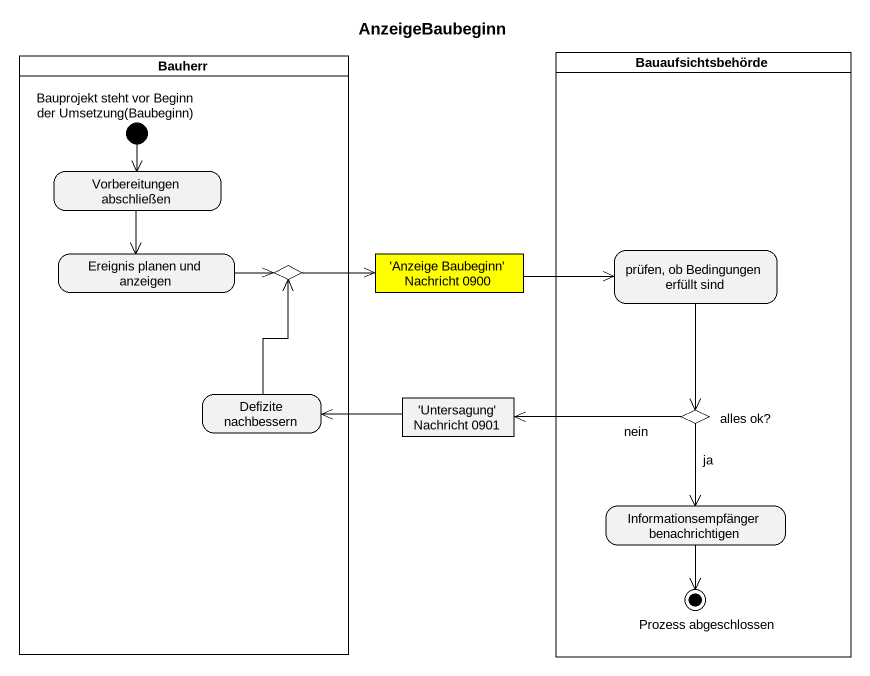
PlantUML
@startuml
title AnzeigeBaubeginn
hide empty description
state Bauherr <<partition>> {
  state "Bauprojekt steht vor Beginn der Umsetzung(Baubeginn)" as Bauprojekt_steht_vor_Beginn <<start>>
  state "Vorbereitungen abschließen" as Vorbereitungen_abschließen
  state "Ereignis planen und anzeigen" as Ereignis_planen_und_anzeigen
  state choice1 <<choice>>
  state "Defizite nachbessern" as Defizite_nachbessern
}
state Bauaufsichtsbehörde <<partition>> {
  state "prüfen, ob Bedingungen erfüllt sind" as prüfen_ob_Bedingungen
  state "alles ok?" as alles_ok <<choice>>
  state "Informationsempfänger benachrichtigen" as Informationsempfänger
  state "Prozess abgeschlossen" as Prozess_abgeschlossen <<end>>
}
state "'Anzeige Baubeginn' Nachricht 0900" as Anzeige_Baubeginn_Nachricht <<object>> #FFFF00
state "'Untersagung' Nachricht 0901" as Untersagung_Nachricht_0901 <<object>>
Bauprojekt_steht_vor_Beginn --> Vorbereitungen_abschließen
Vorbereitungen_abschließen --> Ereignis_planen_und_anzeigen
Ereignis_planen_und_anzeigen -right-> choice1
choice1 -right-> Anzeige_Baubeginn_Nachricht
Anzeige_Baubeginn_Nachricht -right-> prüfen_ob_Bedingungen
prüfen_ob_Bedingungen --> alles_ok
Defizite_nachbessern -up-> choice1
Untersagung_Nachricht_0901 -left-> Defizite_nachbessern
alles_ok -left-> Untersagung_Nachricht_0901 : nein
alles_ok --> Informationsempfänger : ja
Informationsempfänger --> Prozess_abgeschlossen
@enduml
